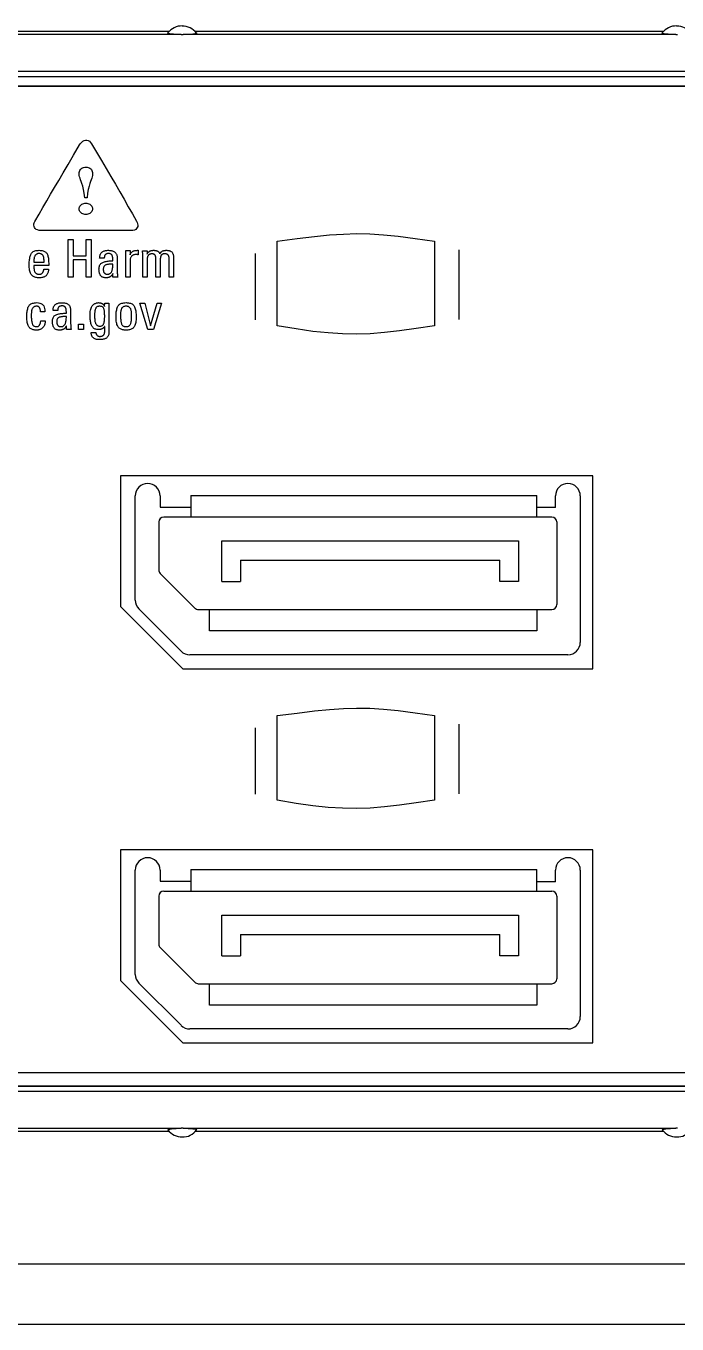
# Model space of a CAD drawing. Header units: inches. Extents: x 0.6 to 61.5, y 0.9 to 41.7.
# Drawn here: x 8.948 to 9.985, y 35.077 to 37.143 of the extents above; entities that cross this region are included whole.
import ezdxf

# ---------------------------------------------------------------- set-up
doc = ezdxf.new("R2010")
doc.units = ezdxf.units.IN
doc.header["$MEASUREMENT"] = 0
doc.layers.add('ARTWORK', color=2, linetype='Continuous')
doc.layers.add('OBJECT', color=7, linetype='Continuous')

msp = doc.modelspace()

# ---------------------------------------------------------------- linework, layer by layer
at = {"layer": 'ARTWORK'}
msp.add_line((13.4131, 37.0473), (7.3431, 37.0473), dxfattribs=at)
for points in [[(13.4131, 35.4773), (7.3431, 35.4773), (7.3431, 37.0473), (13.4131, 37.0473), (13.4131, 35.4773), (13.4131, 35.4773)], [(9.1153, 36.8174), (8.9724, 36.8174), (8.9724, 36.8174), (8.9693, 36.8177), (8.9667, 36.8184), (8.9645, 36.8194), (8.9629, 36.8208), (8.9617, 36.8224), (8.961, 36.8241), (8.9606, 36.826), (8.9607, 36.828), (8.9612, 36.8299), (8.9621, 36.8317), (8.9621, 36.8317), (8.9689, 36.8434), (8.9752, 36.8543), (8.9814, 36.8648), (8.9874, 36.8753), (8.9937, 36.886), (9.0002, 36.8972), (9.0073, 36.9093), (9.0151, 36.9226), (9.0238, 36.9374), (9.0335, 36.954), (9.0335, 36.954), (9.0351, 36.9563), (9.0369, 36.9582), (9.0389, 36.9597), (9.0409, 36.9606), (9.043, 36.9611), (9.0451, 36.9611), (9.0472, 36.9606), (9.0492, 36.9595), (9.051, 36.9578), (9.0527, 36.9555), (9.0527, 36.9555), (9.0606, 36.9423), (9.0683, 36.9292), (9.0759, 36.9164), (9.0833, 36.9037), (9.0905, 36.8913), (9.0975, 36.8791), (9.1044, 36.8672), (9.1111, 36.8554), (9.1177, 36.8439), (9.1242, 36.8327), (9.1242, 36.8327), (9.1252, 36.8305), (9.1259, 36.8282), (9.1262, 36.8261), (9.126, 36.8241), (9.1254, 36.8223), (9.1243, 36.8207), (9.1228, 36.8193), (9.1208, 36.8183), (9.1183, 36.8177), (9.1153, 36.8174), (9.1153, 36.8174)], [(9.0417, 36.8695), (9.0417, 36.8695), (9.0406, 36.877), (9.0395, 36.8831), (9.0384, 36.8881), (9.0372, 36.8922), (9.0361, 36.8955), (9.0351, 36.8983), (9.0342, 36.9007), (9.0335, 36.903), (9.033, 36.9053), (9.0329, 36.9078), (9.0329, 36.9078), (9.033, 36.9097), (9.0334, 36.9115), (9.0339, 36.9131), (9.0347, 36.9145), (9.0357, 36.9156), (9.0369, 36.9166), (9.0383, 36.9174), (9.0399, 36.9179), (9.0416, 36.9183), (9.0434, 36.9184), (9.0434, 36.9184), (9.0453, 36.9183), (9.047, 36.9179), (9.0486, 36.9174), (9.05, 36.9166), (9.0512, 36.9156), (9.0522, 36.9145), (9.053, 36.9131), (9.0536, 36.9115), (9.0539, 36.9097), (9.0541, 36.9078), (9.0541, 36.9078), (9.0539, 36.9053), (9.0534, 36.903), (9.0528, 36.9007), (9.0519, 36.8983), (9.0508, 36.8955), (9.0497, 36.8922), (9.0486, 36.8881), (9.0474, 36.8831), (9.0463, 36.877), (9.0453, 36.8695), (9.0417, 36.8695)], [(9.0539, 36.852), (9.0539, 36.852), (9.0538, 36.8506), (9.0534, 36.8492), (9.0528, 36.8479), (9.052, 36.8467), (9.0509, 36.8456), (9.0497, 36.8448), (9.0483, 36.844), (9.0468, 36.8435), (9.0452, 36.8432), (9.0434, 36.843), (9.0434, 36.843), (9.0417, 36.8432), (9.04, 36.8435), (9.0385, 36.844), (9.0371, 36.8447), (9.0359, 36.8456), (9.0348, 36.8466), (9.0339, 36.8478), (9.0333, 36.8491), (9.0329, 36.8505), (9.0327, 36.852), (9.0327, 36.852), (9.0329, 36.8535), (9.0333, 36.8549), (9.0339, 36.8562), (9.0348, 36.8574), (9.0359, 36.8584), (9.0371, 36.8593), (9.0385, 36.8601), (9.04, 36.8606), (9.0417, 36.861), (9.0434, 36.8611), (9.0434, 36.8611), (9.0452, 36.861), (9.0468, 36.8606), (9.0483, 36.8601), (9.0497, 36.8593), (9.0509, 36.8584), (9.052, 36.8573), (9.0528, 36.8561), (9.0534, 36.8548), (9.0538, 36.8535), (9.0539, 36.852), (9.0539, 36.852)], [(9.3482, 36.8006), (9.3482, 36.8006), (9.38, 36.8048), (9.4075, 36.8081), (9.4317, 36.8105), (9.4538, 36.812), (9.4747, 36.8126), (9.4955, 36.8122), (9.5173, 36.8109), (9.5411, 36.8085), (9.5679, 36.8051), (9.5989, 36.8006), (9.5989, 36.666), (9.5989, 36.666), (9.5695, 36.6615), (9.5431, 36.6578), (9.519, 36.6552), (9.4963, 36.6534), (9.4744, 36.6527), (9.4523, 36.6531), (9.4295, 36.6545), (9.405, 36.6571), (9.3782, 36.6609), (9.3482, 36.666), (9.3482, 36.8006), (9.3482, 36.8006)], [(9.0154, 36.7432), (9.0154, 36.8033), (9.023, 36.8033), (9.023, 36.7773), (9.0441, 36.7773), (9.0441, 36.8033), (9.0518, 36.8033), (9.0518, 36.7432), (9.0441, 36.7432), (9.0441, 36.7707), (9.023, 36.7707), (9.023, 36.7432), (9.0154, 36.7432), (9.0154, 36.7432)], [(8.9606, 36.7621), (8.9606, 36.7621), (8.9606, 36.7605), (8.9607, 36.759), (8.9608, 36.7576), (8.9609, 36.7563), (8.9611, 36.7551), (8.9613, 36.7541), (8.9616, 36.7531), (8.9619, 36.7522), (8.9623, 36.7515), (8.9627, 36.7508), (8.9627, 36.7508), (8.9631, 36.7503), (8.9636, 36.7498), (8.9641, 36.7494), (8.9647, 36.749), (8.9653, 36.7487), (8.966, 36.7484), (8.9667, 36.7482), (8.9675, 36.748), (8.9683, 36.7479), (8.9691, 36.7479), (8.9691, 36.7479), (8.9698, 36.7479), (8.9704, 36.748), (8.971, 36.7481), (8.9715, 36.7483), (8.9721, 36.7485), (8.9726, 36.7488), (8.9731, 36.7491), (8.9736, 36.7494), (8.974, 36.7498), (8.9744, 36.7502), (8.9744, 36.7502), (8.9748, 36.7507), (8.9751, 36.7512), (8.9754, 36.7517), (8.9757, 36.7523), (8.9759, 36.7528), (8.9761, 36.7534), (8.9762, 36.754), (8.9763, 36.7546), (8.9764, 36.7553), (8.9764, 36.7559), (8.9839, 36.7559), (8.9839, 36.7559), (8.9839, 36.7546), (8.9838, 36.7534), (8.9836, 36.7522), (8.9833, 36.7511), (8.9829, 36.75), (8.9825, 36.749), (8.982, 36.7481), (8.9814, 36.7472), (8.9808, 36.7465), (8.98, 36.7457), (8.98, 36.7457), (8.9792, 36.7451), (8.9783, 36.7445), (8.9774, 36.744), (8.9764, 36.7436), (8.9754, 36.7432), (8.9743, 36.7429), (8.9731, 36.7426), (8.9719, 36.7425), (8.9706, 36.7424), (8.9693, 36.7423), (8.9693, 36.7423), (8.9677, 36.7424), (8.9663, 36.7425), (8.9649, 36.7427), (8.9636, 36.743), (8.9624, 36.7434), (8.9612, 36.7439), (8.9601, 36.7444), (8.9591, 36.745), (8.9582, 36.7458), (8.9573, 36.7466), (8.9573, 36.7466), (8.9566, 36.7475), (8.9559, 36.7486), (8.9553, 36.7499), (8.9547, 36.7513), (8.9543, 36.7529), (8.9539, 36.7547), (8.9536, 36.7567), (8.9534, 36.7588), (8.9533, 36.7611), (8.9533, 36.7636), (8.9533, 36.7636), (8.9533, 36.7657), (8.9534, 36.7678), (8.9535, 36.7698), (8.9537, 36.7716), (8.954, 36.7733), (8.9543, 36.775), (8.9547, 36.7765), (8.9552, 36.7779), (8.9557, 36.7792), (8.9563, 36.7804), (8.9563, 36.7804), (8.9569, 36.7815), (8.9577, 36.7824), (8.9587, 36.7833), (8.9598, 36.784), (8.961, 36.7847), (8.9624, 36.7852), (8.9639, 36.7856), (8.9655, 36.7859), (8.9673, 36.786), (8.9693, 36.7861), (8.9693, 36.7861), (8.9709, 36.786), (8.9725, 36.7859), (8.974, 36.7857), (8.9753, 36.7853), (8.9766, 36.7849), (8.9777, 36.7844), (8.9787, 36.7838), (8.9796, 36.7831), (8.9804, 36.7823), (8.9811, 36.7814), (8.9811, 36.7814), (8.9817, 36.7803), (8.9822, 36.7792), (8.9827, 36.778), (8.9831, 36.7766), (8.9835, 36.7751), (8.9838, 36.7734), (8.984, 36.7717), (8.9841, 36.7698), (8.9842, 36.7678), (8.9843, 36.7657), (8.9843, 36.7621), (8.9606, 36.7621), (8.9606, 36.7621)], [(8.977, 36.7673), (8.977, 36.7673), (8.977, 36.7689), (8.9769, 36.7704), (8.9768, 36.7718), (8.9767, 36.773), (8.9765, 36.7742), (8.9763, 36.7752), (8.976, 36.7762), (8.9757, 36.777), (8.9753, 36.7777), (8.9749, 36.7783), (8.9749, 36.7783), (8.9745, 36.7788), (8.974, 36.7792), (8.9735, 36.7796), (8.9729, 36.78), (8.9723, 36.7803), (8.9717, 36.7805), (8.971, 36.7807), (8.9702, 36.7808), (8.9694, 36.7809), (8.9686, 36.7809), (8.9686, 36.7809), (8.9679, 36.7809), (8.9672, 36.7808), (8.9665, 36.7807), (8.9659, 36.7805), (8.9653, 36.7802), (8.9647, 36.7799), (8.9641, 36.7795), (8.9636, 36.7791), (8.9632, 36.7786), (8.9627, 36.7781), (8.9627, 36.7781), (8.9623, 36.7774), (8.962, 36.7767), (8.9616, 36.7759), (8.9614, 36.775), (8.9611, 36.7739), (8.9609, 36.7728), (8.9608, 36.7716), (8.9607, 36.7702), (8.9606, 36.7688), (8.9606, 36.7673), (8.977, 36.7673)], [(9.0865, 36.7493), (9.0865, 36.7493), (9.0862, 36.7486), (9.0858, 36.7479), (9.0854, 36.7473), (9.085, 36.7467), (9.0846, 36.7461), (9.0842, 36.7456), (9.0838, 36.7452), (9.0833, 36.7447), (9.0828, 36.7444), (9.0823, 36.744), (9.0823, 36.744), (9.0818, 36.7437), (9.0812, 36.7434), (9.0806, 36.7432), (9.08, 36.7429), (9.0794, 36.7428), (9.0787, 36.7426), (9.0781, 36.7425), (9.0773, 36.7424), (9.0766, 36.7424), (9.0758, 36.7423), (9.0758, 36.7423), (9.0746, 36.7424), (9.0735, 36.7425), (9.0724, 36.7427), (9.0714, 36.7429), (9.0705, 36.7432), (9.0696, 36.7436), (9.0689, 36.7441), (9.0682, 36.7446), (9.0675, 36.7452), (9.067, 36.7459), (9.067, 36.7459), (9.0665, 36.7467), (9.0661, 36.7475), (9.0657, 36.7484), (9.0653, 36.7493), (9.0651, 36.7503), (9.0648, 36.7513), (9.0647, 36.7525), (9.0645, 36.7536), (9.0645, 36.7549), (9.0644, 36.7562), (9.0644, 36.7562), (9.0645, 36.7578), (9.0647, 36.7593), (9.065, 36.7607), (9.0654, 36.7619), (9.0659, 36.7631), (9.0666, 36.7641), (9.0674, 36.765), (9.0682, 36.7657), (9.0693, 36.7664), (9.0704, 36.7669), (9.0704, 36.7669), (9.0716, 36.7674), (9.0729, 36.7678), (9.0743, 36.7681), (9.0758, 36.7684), (9.0774, 36.7687), (9.0791, 36.7689), (9.0808, 36.7691), (9.0826, 36.7692), (9.0845, 36.7692), (9.0865, 36.7693), (9.0865, 36.7693), (9.0865, 36.7704), (9.0865, 36.7715), (9.0864, 36.7725), (9.0863, 36.7735), (9.0862, 36.7744), (9.0861, 36.7753), (9.086, 36.7761), (9.0858, 36.7768), (9.0856, 36.7774), (9.0854, 36.778), (9.0854, 36.778), (9.0852, 36.7786), (9.0848, 36.7791), (9.0844, 36.7795), (9.0839, 36.7799), (9.0834, 36.7802), (9.0827, 36.7805), (9.082, 36.7807), (9.0812, 36.7808), (9.0804, 36.7809), (9.0794, 36.7809), (9.0794, 36.7809), (9.0788, 36.7809), (9.0782, 36.7808), (9.0777, 36.7808), (9.0771, 36.7806), (9.0766, 36.7805), (9.0762, 36.7803), (9.0757, 36.7801), (9.0753, 36.7798), (9.0749, 36.7795), (9.0746, 36.7792), (9.0746, 36.7792), (9.0742, 36.7789), (9.0739, 36.7785), (9.0737, 36.7781), (9.0735, 36.7776), (9.0733, 36.7772), (9.0731, 36.7767), (9.073, 36.7761), (9.0729, 36.7756), (9.0729, 36.775), (9.0728, 36.7744), (9.0728, 36.7734), (9.0654, 36.7734), (9.0654, 36.7734), (9.0655, 36.7747), (9.0656, 36.776), (9.0658, 36.7771), (9.066, 36.7782), (9.0663, 36.7792), (9.0667, 36.7802), (9.0672, 36.781), (9.0677, 36.7818), (9.0684, 36.7825), (9.0691, 36.7831), (9.0691, 36.7831), (9.0698, 36.7837), (9.0706, 36.7842), (9.0715, 36.7846), (9.0725, 36.785), (9.0735, 36.7853), (9.0746, 36.7856), (9.0758, 36.7858), (9.077, 36.786), (9.0783, 36.7861), (9.0797, 36.7861), (9.0797, 36.7861), (9.0811, 36.786), (9.0825, 36.7859), (9.0838, 36.7858), (9.085, 36.7855), (9.0861, 36.7852), (9.0871, 36.7849), (9.0881, 36.7844), (9.0889, 36.7839), (9.0897, 36.7834), (9.0903, 36.7827), (9.0903, 36.7827), (9.0909, 36.7821), (9.0914, 36.7813), (9.0919, 36.7805), (9.0923, 36.7797), (9.0926, 36.7788), (9.0929, 36.7778), (9.0931, 36.7768), (9.0932, 36.7757), (9.0933, 36.7746), (9.0933, 36.7734), (9.0933, 36.7532), (9.0933, 36.7532), (9.0934, 36.7522), (9.0934, 36.7513), (9.0934, 36.7503), (9.0935, 36.7494), (9.0936, 36.7484), (9.0936, 36.7474), (9.0938, 36.7463), (9.0939, 36.7453), (9.094, 36.7443), (9.0942, 36.7432), (9.0865, 36.7432), (9.0865, 36.7493), (9.0865, 36.7493)], [(9.1138, 36.779), (9.1138, 36.779), (9.1142, 36.7799), (9.1147, 36.7807), (9.1151, 36.7814), (9.1156, 36.7821), (9.1161, 36.7827), (9.1166, 36.7833), (9.1171, 36.7838), (9.1176, 36.7842), (9.1181, 36.7845), (9.1187, 36.7848), (9.1187, 36.7848), (9.1193, 36.7851), (9.1199, 36.7853), (9.1206, 36.7855), (9.1213, 36.7856), (9.1221, 36.7858), (9.123, 36.7859), (9.1239, 36.786), (9.1248, 36.786), (9.1259, 36.7861), (9.1269, 36.7861), (9.1269, 36.779), (9.1269, 36.779), (9.1267, 36.779), (9.1264, 36.7791), (9.1262, 36.7791), (9.126, 36.7791), (9.1258, 36.7792), (9.1256, 36.7792), (9.1253, 36.7792), (9.1251, 36.7792), (9.125, 36.7793), (9.1248, 36.7793), (9.1248, 36.7793), (9.1246, 36.7793), (9.1244, 36.7793), (9.1242, 36.7794), (9.1241, 36.7794), (9.1239, 36.7794), (9.1238, 36.7794), (9.1236, 36.7794), (9.1235, 36.7794), (9.1234, 36.7794), (9.1233, 36.7794), (9.1233, 36.7794), (9.1223, 36.7794), (9.1213, 36.7793), (9.1204, 36.7791), (9.1196, 36.7789), (9.1188, 36.7786), (9.1181, 36.7783), (9.1175, 36.7779), (9.1169, 36.7774), (9.1164, 36.7768), (9.1159, 36.7762), (9.1159, 36.7762), (9.1155, 36.7756), (9.1151, 36.7749), (9.1148, 36.7741), (9.1145, 36.7734), (9.1143, 36.7726), (9.1141, 36.7717), (9.114, 36.7708), (9.1139, 36.7699), (9.1138, 36.769), (9.1138, 36.768), (9.1138, 36.7432), (9.1069, 36.7432), (9.1069, 36.7857), (9.1138, 36.7857), (9.1138, 36.779), (9.1138, 36.779)], [(9.1551, 36.7432), (9.1551, 36.7723), (9.1551, 36.7723), (9.1551, 36.7731), (9.155, 36.7738), (9.155, 36.7745), (9.1549, 36.7751), (9.1547, 36.7757), (9.1546, 36.7763), (9.1544, 36.7768), (9.1542, 36.7774), (9.1539, 36.7778), (9.1537, 36.7783), (9.1537, 36.7783), (9.1534, 36.7787), (9.153, 36.7791), (9.1526, 36.7794), (9.1522, 36.7797), (9.1517, 36.78), (9.1511, 36.7802), (9.1505, 36.7803), (9.1499, 36.7804), (9.1492, 36.7805), (9.1484, 36.7805), (9.1484, 36.7805), (9.1481, 36.7805), (9.1478, 36.7805), (9.1475, 36.7804), (9.1471, 36.7804), (9.1468, 36.7803), (9.1465, 36.7802), (9.1461, 36.7801), (9.1458, 36.7799), (9.1454, 36.7798), (9.1451, 36.7796), (9.1451, 36.7796), (9.1447, 36.7795), (9.1444, 36.7793), (9.1441, 36.7791), (9.1438, 36.7789), (9.1435, 36.7787), (9.1433, 36.7784), (9.143, 36.7782), (9.1428, 36.778), (9.1426, 36.7778), (9.1425, 36.7775), (9.1425, 36.7775), (9.1423, 36.7773), (9.1422, 36.777), (9.142, 36.7767), (9.1419, 36.7764), (9.1418, 36.7762), (9.1417, 36.7759), (9.1416, 36.7756), (9.1415, 36.7752), (9.1414, 36.7749), (9.1413, 36.7746), (9.1413, 36.7746), (9.1412, 36.7743), (9.1412, 36.7739), (9.1411, 36.7736), (9.1411, 36.7733), (9.141, 36.773), (9.141, 36.7727), (9.141, 36.7724), (9.1409, 36.7721), (9.1409, 36.7718), (9.1409, 36.7715), (9.1409, 36.7432), (9.1341, 36.7432), (9.1341, 36.7765), (9.1341, 36.7765), (9.1341, 36.7773), (9.1341, 36.7781), (9.1341, 36.7789), (9.134, 36.7798), (9.134, 36.7807), (9.134, 36.7815), (9.1339, 36.7824), (9.1338, 36.7834), (9.1338, 36.7843), (9.1337, 36.7853), (9.1409, 36.7853), (9.1409, 36.78), (9.1409, 36.78), (9.1413, 36.7807), (9.1416, 36.7813), (9.142, 36.7818), (9.1424, 36.7824), (9.1428, 36.7829), (9.1432, 36.7833), (9.1436, 36.7837), (9.1441, 36.7841), (9.1446, 36.7844), (9.1451, 36.7847), (9.1451, 36.7847), (9.1456, 36.785), (9.1462, 36.7852), (9.1468, 36.7854), (9.1474, 36.7856), (9.148, 36.7857), (9.1487, 36.7859), (9.1494, 36.786), (9.1501, 36.786), (9.1508, 36.7861), (9.1516, 36.7861), (9.1516, 36.7861), (9.1522, 36.7861), (9.1528, 36.786), (9.1535, 36.786), (9.1541, 36.7859), (9.1547, 36.7858), (9.1553, 36.7856), (9.1558, 36.7854), (9.1564, 36.7852), (9.157, 36.785), (9.1576, 36.7848), (9.1576, 36.7848), (9.1581, 36.7845), (9.1586, 36.7842), (9.1591, 36.7838), (9.1595, 36.7835), (9.1599, 36.7831), (9.1603, 36.7826), (9.1606, 36.7822), (9.1609, 36.7817), (9.1612, 36.7812), (9.1614, 36.7807), (9.1614, 36.7807), (9.1618, 36.7813), (9.1621, 36.7819), (9.1625, 36.7824), (9.1628, 36.7829), (9.1632, 36.7833), (9.1637, 36.7837), (9.1641, 36.7841), (9.1645, 36.7844), (9.165, 36.7847), (9.1655, 36.785), (9.1655, 36.785), (9.166, 36.7852), (9.1665, 36.7854), (9.1671, 36.7855), (9.1677, 36.7857), (9.1682, 36.7858), (9.1688, 36.7859), (9.1695, 36.786), (9.1701, 36.786), (9.1708, 36.7861), (9.1714, 36.7861), (9.1714, 36.7861), (9.1724, 36.7861), (9.1733, 36.786), (9.1742, 36.7859), (9.1751, 36.7858), (9.1759, 36.7856), (9.1767, 36.7853), (9.1775, 36.785), (9.1782, 36.7847), (9.1789, 36.7844), (9.1796, 36.784), (9.1796, 36.784), (9.1802, 36.7835), (9.1808, 36.7829), (9.1813, 36.7823), (9.1817, 36.7815), (9.1821, 36.7807), (9.1824, 36.7798), (9.1826, 36.7788), (9.1828, 36.7777), (9.1829, 36.7765), (9.1829, 36.7752), (9.1829, 36.7432), (9.1761, 36.7432), (9.1761, 36.7723), (9.1761, 36.7723), (9.1761, 36.7731), (9.176, 36.7738), (9.176, 36.7745), (9.1759, 36.7751), (9.1757, 36.7757), (9.1756, 36.7763), (9.1754, 36.7768), (9.1752, 36.7774), (9.175, 36.7778), (9.1747, 36.7783), (9.1747, 36.7783), (9.1744, 36.7787), (9.174, 36.7791), (9.1736, 36.7794), (9.1732, 36.7797), (9.1727, 36.78), (9.1721, 36.7802), (9.1715, 36.7803), (9.1709, 36.7804), (9.1702, 36.7805), (9.1694, 36.7805), (9.1694, 36.7805), (9.169, 36.7805), (9.1686, 36.7805), (9.1682, 36.7805), (9.1679, 36.7805), (9.1676, 36.7805), (9.1673, 36.7804), (9.167, 36.7804), (9.1668, 36.7804), (9.1666, 36.7803), (9.1664, 36.7803), (9.1664, 36.7803), (9.1663, 36.7802), (9.1661, 36.7802), (9.1659, 36.7801), (9.1657, 36.78), (9.1655, 36.7799), (9.1653, 36.7797), (9.1651, 36.7796), (9.1648, 36.7794), (9.1646, 36.7792), (9.1643, 36.779), (9.1643, 36.779), (9.164, 36.7787), (9.1638, 36.7785), (9.1636, 36.7782), (9.1633, 36.7779), (9.1631, 36.7776), (9.163, 36.7772), (9.1628, 36.7768), (9.1627, 36.7764), (9.1625, 36.776), (9.1624, 36.7756), (9.1624, 36.7756), (9.1623, 36.7751), (9.1622, 36.7747), (9.1622, 36.7743), (9.1621, 36.7739), (9.1621, 36.7734), (9.162, 36.773), (9.162, 36.7726), (9.1619, 36.7723), (9.1619, 36.7719), (9.1619, 36.7715), (9.1619, 36.7432), (9.1551, 36.7432), (9.1551, 36.7432)], [(9.3132, 36.7811), (9.3132, 36.6754)], [(9.6373, 36.7869), (9.6373, 36.6762)], [(9.0713, 36.7557), (9.0713, 36.7557), (9.0713, 36.755), (9.0713, 36.7544), (9.0714, 36.7537), (9.0715, 36.7531), (9.0717, 36.7526), (9.0718, 36.752), (9.0721, 36.7515), (9.0723, 36.751), (9.0726, 36.7505), (9.0729, 36.7501), (9.0729, 36.7501), (9.0732, 36.7497), (9.0736, 36.7493), (9.074, 36.749), (9.0745, 36.7487), (9.0749, 36.7485), (9.0755, 36.7483), (9.076, 36.7481), (9.0766, 36.748), (9.0772, 36.7479), (9.0779, 36.7479), (9.0779, 36.7479), (9.0786, 36.7479), (9.0793, 36.7481), (9.08, 36.7482), (9.0807, 36.7485), (9.0813, 36.7488), (9.0819, 36.7491), (9.0825, 36.7496), (9.0831, 36.7501), (9.0836, 36.7507), (9.0841, 36.7513), (9.0841, 36.7513), (9.0846, 36.7521), (9.085, 36.7529), (9.0853, 36.7539), (9.0856, 36.755), (9.0859, 36.7562), (9.0861, 36.7576), (9.0863, 36.759), (9.0864, 36.7606), (9.0865, 36.7623), (9.0865, 36.7641), (9.0865, 36.7641), (9.0851, 36.7641), (9.0837, 36.764), (9.0823, 36.764), (9.0811, 36.7639), (9.0799, 36.7638), (9.0788, 36.7636), (9.0778, 36.7635), (9.0768, 36.7633), (9.0759, 36.763), (9.0751, 36.7628), (9.0751, 36.7628), (9.0744, 36.7625), (9.0737, 36.7621), (9.0732, 36.7616), (9.0727, 36.761), (9.0722, 36.7604), (9.0719, 36.7596), (9.0716, 36.7588), (9.0714, 36.7578), (9.0713, 36.7568), (9.0713, 36.7557)], [(8.9712, 36.6884), (8.9712, 36.6884), (8.9712, 36.6893), (8.9712, 36.6902), (8.9711, 36.691), (8.9709, 36.6917), (8.9708, 36.6924), (8.9706, 36.6931), (8.9704, 36.6937), (8.9701, 36.6942), (8.9698, 36.6947), (8.9695, 36.6951), (8.9695, 36.6951), (8.9691, 36.6955), (8.9688, 36.6959), (8.9684, 36.6962), (8.968, 36.6964), (8.9676, 36.6967), (8.9672, 36.6969), (8.9667, 36.697), (8.9663, 36.6971), (8.9659, 36.6972), (8.9654, 36.6972), (8.9654, 36.6972), (8.9645, 36.6972), (8.9637, 36.6971), (8.9629, 36.6969), (8.9622, 36.6967), (8.9615, 36.6965), (8.9609, 36.6961), (8.9603, 36.6957), (8.9598, 36.6953), (8.9592, 36.6948), (8.9588, 36.6943), (8.9588, 36.6943), (8.9584, 36.6936), (8.958, 36.6929), (8.9576, 36.692), (8.9574, 36.6911), (8.9571, 36.69), (8.9569, 36.6889), (8.9568, 36.6876), (8.9567, 36.6862), (8.9566, 36.6848), (8.9566, 36.6832), (8.9566, 36.6832), (8.9566, 36.6811), (8.9566, 36.6792), (8.9567, 36.6775), (8.9568, 36.6758), (8.957, 36.6743), (8.9572, 36.6729), (8.9574, 36.6716), (8.9577, 36.6705), (8.958, 36.6695), (8.9584, 36.6686), (8.9584, 36.6686), (8.9587, 36.6679), (8.9592, 36.6672), (8.9597, 36.6666), (8.9603, 36.666), (8.961, 36.6656), (8.9617, 36.6652), (8.9626, 36.6649), (8.9634, 36.6647), (8.9644, 36.6646), (8.9654, 36.6646), (8.9654, 36.6646), (8.9659, 36.6646), (8.9665, 36.6647), (8.9669, 36.6648), (8.9674, 36.665), (8.9679, 36.6653), (8.9683, 36.6656), (8.9687, 36.6659), (8.9691, 36.6663), (8.9695, 36.6668), (8.9698, 36.6673), (8.9698, 36.6673), (8.9701, 36.6678), (8.9704, 36.6684), (8.9707, 36.669), (8.9709, 36.6696), (8.9711, 36.6702), (8.9712, 36.6709), (8.9713, 36.6716), (8.9714, 36.6723), (8.9715, 36.6731), (8.9715, 36.6738), (8.9786, 36.6738), (8.9786, 36.6738), (8.9786, 36.6723), (8.9785, 36.6709), (8.9783, 36.6695), (8.978, 36.6683), (8.9776, 36.6671), (8.9771, 36.666), (8.9766, 36.665), (8.9759, 36.6641), (8.9752, 36.6633), (8.9744, 36.6625), (8.9744, 36.6625), (8.9736, 36.6619), (8.9727, 36.6613), (8.9718, 36.6607), (8.9709, 36.6603), (8.97, 36.6599), (8.9691, 36.6596), (8.9682, 36.6593), (8.9673, 36.6592), (8.9663, 36.6591), (8.9654, 36.659), (8.9654, 36.659), (8.9639, 36.6591), (8.9624, 36.6592), (8.961, 36.6594), (8.9597, 36.6597), (8.9585, 36.6601), (8.9573, 36.6605), (8.9563, 36.6611), (8.9553, 36.6617), (8.9543, 36.6624), (8.9535, 36.6632), (8.9535, 36.6632), (8.9527, 36.6642), (8.952, 36.6653), (8.9514, 36.6665), (8.9509, 36.668), (8.9504, 36.6696), (8.9501, 36.6714), (8.9498, 36.6733), (8.9496, 36.6755), (8.9495, 36.6778), (8.9494, 36.6803), (8.9494, 36.6803), (8.9494, 36.6824), (8.9495, 36.6845), (8.9497, 36.6864), (8.9499, 36.6883), (8.9502, 36.69), (8.9505, 36.6916), (8.9509, 36.6931), (8.9513, 36.6946), (8.9518, 36.6959), (8.9524, 36.697), (8.9524, 36.697), (8.9531, 36.6981), (8.9539, 36.6991), (8.9548, 36.7), (8.9559, 36.7007), (8.9572, 36.7013), (8.9585, 36.7018), (8.96, 36.7022), (8.9617, 36.7025), (8.9635, 36.7027), (8.9654, 36.7028), (8.9654, 36.7028), (8.9679, 36.7026), (8.97, 36.7022), (8.972, 36.7015), (8.9737, 36.7005), (8.9751, 36.6992), (8.9763, 36.6976), (8.9772, 36.6957), (8.9778, 36.6936), (8.9782, 36.6911), (8.9783, 36.6884), (8.9712, 36.6884), (8.9712, 36.6884)], [(9.0124, 36.6659), (9.0124, 36.6659), (9.0121, 36.6652), (9.0117, 36.6646), (9.0113, 36.6639), (9.0109, 36.6634), (9.0105, 36.6628), (9.0101, 36.6623), (9.0096, 36.6618), (9.0092, 36.6614), (9.0087, 36.661), (9.0082, 36.6607), (9.0082, 36.6607), (9.0077, 36.6604), (9.0071, 36.6601), (9.0065, 36.6598), (9.0059, 36.6596), (9.0053, 36.6594), (9.0046, 36.6593), (9.0039, 36.6592), (9.0032, 36.6591), (9.0025, 36.659), (9.0017, 36.659), (9.0017, 36.659), (9.0005, 36.659), (8.9994, 36.6592), (8.9983, 36.6593), (8.9973, 36.6596), (8.9964, 36.6599), (8.9955, 36.6603), (8.9947, 36.6608), (8.994, 36.6613), (8.9934, 36.6619), (8.9929, 36.6626), (8.9929, 36.6626), (8.9924, 36.6633), (8.9919, 36.6642), (8.9916, 36.665), (8.9912, 36.666), (8.991, 36.6669), (8.9907, 36.668), (8.9905, 36.6691), (8.9904, 36.6703), (8.9903, 36.6715), (8.9903, 36.6728), (8.9903, 36.6728), (8.9904, 36.6745), (8.9906, 36.676), (8.9909, 36.6773), (8.9913, 36.6786), (8.9918, 36.6797), (8.9925, 36.6807), (8.9932, 36.6816), (8.9941, 36.6824), (8.9952, 36.6831), (8.9963, 36.6836), (8.9963, 36.6836), (8.9975, 36.684), (8.9988, 36.6844), (9.0002, 36.6848), (9.0017, 36.6851), (9.0033, 36.6853), (9.0049, 36.6856), (9.0067, 36.6857), (9.0085, 36.6858), (9.0104, 36.6859), (9.0124, 36.6859), (9.0124, 36.6859), (9.0124, 36.6871), (9.0124, 36.6882), (9.0123, 36.6892), (9.0122, 36.6902), (9.0121, 36.6911), (9.012, 36.6919), (9.0119, 36.6927), (9.0117, 36.6934), (9.0115, 36.6941), (9.0113, 36.6947), (9.0113, 36.6947), (9.0111, 36.6953), (9.0107, 36.6957), (9.0103, 36.6962), (9.0098, 36.6966), (9.0093, 36.6969), (9.0086, 36.6971), (9.0079, 36.6973), (9.0071, 36.6975), (9.0063, 36.6976), (9.0053, 36.6976), (9.0053, 36.6976), (9.0047, 36.6976), (9.0041, 36.6975), (9.0036, 36.6974), (9.003, 36.6973), (9.0025, 36.6972), (9.002, 36.697), (9.0016, 36.6967), (9.0012, 36.6965), (9.0008, 36.6962), (9.0004, 36.6959), (9.0004, 36.6959), (9.0001, 36.6955), (8.9998, 36.6951), (8.9996, 36.6947), (8.9993, 36.6943), (8.9992, 36.6938), (8.999, 36.6933), (8.9989, 36.6928), (8.9988, 36.6923), (8.9987, 36.6917), (8.9987, 36.6911), (8.9987, 36.6901), (8.9913, 36.6901), (8.9913, 36.6901), (8.9914, 36.6914), (8.9915, 36.6926), (8.9916, 36.6938), (8.9919, 36.6949), (8.9922, 36.6959), (8.9926, 36.6968), (8.9931, 36.6977), (8.9936, 36.6985), (8.9943, 36.6992), (8.9949, 36.6998), (8.9949, 36.6998), (8.9957, 36.7004), (8.9965, 36.7009), (8.9974, 36.7013), (8.9984, 36.7017), (8.9994, 36.702), (9.0005, 36.7023), (9.0017, 36.7025), (9.0029, 36.7026), (9.0042, 36.7027), (9.0056, 36.7027), (9.0056, 36.7027), (9.007, 36.7027), (9.0084, 36.7026), (9.0097, 36.7024), (9.0109, 36.7022), (9.012, 36.7019), (9.013, 36.7015), (9.014, 36.7011), (9.0148, 36.7006), (9.0155, 36.7), (9.0162, 36.6994), (9.0162, 36.6994), (9.0168, 36.6987), (9.0173, 36.698), (9.0177, 36.6972), (9.0181, 36.6963), (9.0185, 36.6954), (9.0187, 36.6945), (9.019, 36.6934), (9.0191, 36.6924), (9.0192, 36.6913), (9.0192, 36.6901), (9.0192, 36.6698), (9.0192, 36.6698), (9.0192, 36.6689), (9.0193, 36.668), (9.0193, 36.667), (9.0194, 36.666), (9.0194, 36.665), (9.0195, 36.664), (9.0196, 36.663), (9.0198, 36.662), (9.0199, 36.6609), (9.0201, 36.6598), (9.0124, 36.6598), (9.0124, 36.6659), (9.0124, 36.6659)], [(9.0735, 36.7019), (9.0802, 36.7019), (9.0802, 36.6556), (9.0802, 36.6556), (9.0801, 36.6543), (9.08, 36.6531), (9.0798, 36.652), (9.0795, 36.651), (9.0792, 36.65), (9.0787, 36.6491), (9.0782, 36.6484), (9.0776, 36.6476), (9.0769, 36.647), (9.0762, 36.6465), (9.0762, 36.6465), (9.0754, 36.646), (9.0745, 36.6455), (9.0735, 36.6452), (9.0724, 36.6448), (9.0713, 36.6446), (9.0701, 36.6443), (9.0689, 36.6441), (9.0675, 36.644), (9.0661, 36.6439), (9.0647, 36.6439), (9.0647, 36.6439), (9.0635, 36.6439), (9.0625, 36.644), (9.0614, 36.6442), (9.0605, 36.6444), (9.0595, 36.6446), (9.0586, 36.6449), (9.0578, 36.6453), (9.0569, 36.6457), (9.0562, 36.6462), (9.0554, 36.6468), (9.0554, 36.6468), (9.0548, 36.6473), (9.0542, 36.648), (9.0536, 36.6487), (9.0532, 36.6495), (9.0528, 36.6503), (9.0525, 36.6512), (9.0522, 36.6521), (9.052, 36.6531), (9.0519, 36.6541), (9.0519, 36.6552), (9.0596, 36.6552), (9.0596, 36.6552), (9.0596, 36.6546), (9.0596, 36.6541), (9.0597, 36.6535), (9.0599, 36.6531), (9.06, 36.6526), (9.0602, 36.6522), (9.0604, 36.6517), (9.0607, 36.6514), (9.061, 36.651), (9.0613, 36.6507), (9.0613, 36.6507), (9.0617, 36.6504), (9.0621, 36.6501), (9.0625, 36.6499), (9.063, 36.6497), (9.0634, 36.6495), (9.0639, 36.6493), (9.0644, 36.6492), (9.0649, 36.6491), (9.0655, 36.6491), (9.0661, 36.6491), (9.0661, 36.6491), (9.0667, 36.6491), (9.0674, 36.6492), (9.068, 36.6493), (9.0686, 36.6494), (9.0692, 36.6496), (9.0697, 36.6498), (9.0702, 36.6501), (9.0707, 36.6504), (9.0711, 36.6507), (9.0715, 36.6511), (9.0715, 36.6511), (9.0719, 36.6515), (9.0722, 36.6519), (9.0725, 36.6523), (9.0728, 36.6528), (9.073, 36.6533), (9.0732, 36.6539), (9.0733, 36.6545), (9.0734, 36.6551), (9.0735, 36.6557), (9.0735, 36.6563), (9.0735, 36.6651), (9.0735, 36.6651), (9.0732, 36.6646), (9.0729, 36.6642), (9.0725, 36.6637), (9.0722, 36.6633), (9.0718, 36.6629), (9.0713, 36.6625), (9.0709, 36.6622), (9.0704, 36.6619), (9.0699, 36.6615), (9.0694, 36.6613), (9.0694, 36.6613), (9.0689, 36.661), (9.0683, 36.6607), (9.0678, 36.6605), (9.0673, 36.6604), (9.0667, 36.6602), (9.0662, 36.6601), (9.0656, 36.66), (9.065, 36.6599), (9.0645, 36.6598), (9.0639, 36.6598), (9.0639, 36.6598), (9.0624, 36.6599), (9.0609, 36.6601), (9.0596, 36.6604), (9.0584, 36.6608), (9.0572, 36.6613), (9.0562, 36.6619), (9.0552, 36.6627), (9.0544, 36.6636), (9.0537, 36.6646), (9.053, 36.6657), (9.053, 36.6657), (9.0525, 36.6669), (9.052, 36.6682), (9.0516, 36.6696), (9.0512, 36.6711), (9.0509, 36.6727), (9.0506, 36.6744), (9.0504, 36.6762), (9.0503, 36.6781), (9.0502, 36.6801), (9.0502, 36.6822), (9.0502, 36.6822), (9.0502, 36.6846), (9.0503, 36.6868), (9.0505, 36.6889), (9.0508, 36.6908), (9.0512, 36.6926), (9.0517, 36.6941), (9.0523, 36.6955), (9.0529, 36.6968), (9.0536, 36.6978), (9.0544, 36.6987), (9.0544, 36.6987), (9.0553, 36.6995), (9.0562, 36.7002), (9.057, 36.7008), (9.0579, 36.7013), (9.0588, 36.7017), (9.0597, 36.7021), (9.0606, 36.7024), (9.0616, 36.7026), (9.0625, 36.7027), (9.0634, 36.7028), (9.0634, 36.7028), (9.0641, 36.7027), (9.0648, 36.7027), (9.0654, 36.7026), (9.066, 36.7025), (9.0666, 36.7024), (9.0672, 36.7022), (9.0678, 36.702), (9.0683, 36.7018), (9.0689, 36.7016), (9.0694, 36.7013), (9.0694, 36.7013), (9.0699, 36.701), (9.0703, 36.7007), (9.0708, 36.7003), (9.0712, 36.6999), (9.0716, 36.6994), (9.072, 36.699), (9.0724, 36.6985), (9.0727, 36.6979), (9.073, 36.6974), (9.0733, 36.6968), (9.0735, 36.7019), (9.0735, 36.7019)], [(9.0653, 36.6971), (9.0653, 36.6971), (9.0643, 36.697), (9.0634, 36.6969), (9.0626, 36.6967), (9.0618, 36.6964), (9.0611, 36.696), (9.0605, 36.6956), (9.06, 36.695), (9.0595, 36.6944), (9.0591, 36.6936), (9.0588, 36.6928), (9.0588, 36.6928), (9.0585, 36.6919), (9.0583, 36.691), (9.058, 36.6901), (9.0578, 36.6891), (9.0577, 36.688), (9.0576, 36.6869), (9.0574, 36.6858), (9.0574, 36.6846), (9.0573, 36.6834), (9.0573, 36.6821), (9.0573, 36.6821), (9.0573, 36.6803), (9.0574, 36.6785), (9.0575, 36.6769), (9.0576, 36.6754), (9.0578, 36.674), (9.058, 36.6728), (9.0583, 36.6716), (9.0586, 36.6706), (9.0589, 36.6697), (9.0593, 36.669), (9.0593, 36.669), (9.0597, 36.6683), (9.0602, 36.6677), (9.0607, 36.6672), (9.0613, 36.6667), (9.0619, 36.6663), (9.0625, 36.666), (9.0632, 36.6658), (9.0639, 36.6656), (9.0647, 36.6655), (9.0655, 36.6654), (9.0655, 36.6654), (9.0665, 36.6655), (9.0675, 36.6656), (9.0683, 36.6658), (9.0691, 36.6661), (9.0698, 36.6665), (9.0704, 36.667), (9.071, 36.6675), (9.0715, 36.6682), (9.0718, 36.6689), (9.0722, 36.6697), (9.0722, 36.6697), (9.0724, 36.6706), (9.0726, 36.6716), (9.0728, 36.6725), (9.073, 36.6736), (9.0732, 36.6747), (9.0733, 36.6759), (9.0734, 36.6771), (9.0734, 36.6784), (9.0735, 36.6797), (9.0735, 36.6811), (9.0735, 36.6811), (9.0735, 36.6825), (9.0734, 36.6839), (9.0734, 36.6853), (9.0733, 36.6865), (9.0732, 36.6878), (9.073, 36.6889), (9.0729, 36.69), (9.0727, 36.691), (9.0725, 36.6919), (9.0722, 36.6928), (9.0722, 36.6928), (9.0719, 36.6936), (9.0716, 36.6944), (9.0711, 36.695), (9.0705, 36.6956), (9.0699, 36.696), (9.0691, 36.6964), (9.0683, 36.6967), (9.0674, 36.6969), (9.0664, 36.697), (9.0653, 36.6971)], [(9.0916, 36.6803), (9.0916, 36.6803), (9.0916, 36.6824), (9.0917, 36.6845), (9.0918, 36.6864), (9.092, 36.6883), (9.0923, 36.69), (9.0926, 36.6916), (9.093, 36.6931), (9.0935, 36.6946), (9.094, 36.6959), (9.0946, 36.697), (9.0946, 36.697), (9.0952, 36.6981), (9.0961, 36.6991), (9.097, 36.7), (9.0981, 36.7007), (9.0993, 36.7013), (9.1007, 36.7018), (9.1022, 36.7022), (9.1038, 36.7025), (9.1056, 36.7027), (9.1076, 36.7028), (9.1076, 36.7028), (9.1095, 36.7027), (9.1113, 36.7025), (9.1129, 36.7022), (9.1144, 36.7018), (9.1158, 36.7013), (9.117, 36.7007), (9.1181, 36.7), (9.119, 36.6991), (9.1198, 36.6981), (9.1205, 36.697), (9.1205, 36.697), (9.1211, 36.6959), (9.1216, 36.6946), (9.1221, 36.6931), (9.1225, 36.6916), (9.1228, 36.69), (9.1231, 36.6883), (9.1233, 36.6864), (9.1235, 36.6845), (9.1235, 36.6824), (9.1236, 36.6803), (9.1236, 36.6803), (9.1235, 36.6778), (9.1234, 36.6755), (9.1232, 36.6734), (9.1229, 36.6714), (9.1225, 36.6696), (9.1221, 36.668), (9.1216, 36.6666), (9.1209, 36.6653), (9.1202, 36.6642), (9.1195, 36.6633), (9.1195, 36.6633), (9.1186, 36.6624), (9.1177, 36.6617), (9.1166, 36.6611), (9.1156, 36.6605), (9.1144, 36.6601), (9.1132, 36.6597), (9.1119, 36.6594), (9.1105, 36.6592), (9.1091, 36.6591), (9.1076, 36.659), (9.1076, 36.659), (9.106, 36.6591), (9.1046, 36.6592), (9.1032, 36.6594), (9.1019, 36.6597), (9.1007, 36.6601), (9.0995, 36.6605), (9.0984, 36.6611), (9.0974, 36.6617), (9.0965, 36.6624), (9.0956, 36.6632), (9.0956, 36.6632), (9.0949, 36.6641), (9.0942, 36.6652), (9.0936, 36.6665), (9.093, 36.668), (9.0926, 36.6696), (9.0922, 36.6714), (9.0919, 36.6733), (9.0917, 36.6755), (9.0916, 36.6778), (9.0916, 36.6803), (9.0916, 36.6803)], [(9.1164, 36.6832), (9.1164, 36.6832), (9.1164, 36.6847), (9.1163, 36.6862), (9.1162, 36.6876), (9.116, 36.6888), (9.1158, 36.69), (9.1156, 36.691), (9.1153, 36.692), (9.115, 36.6928), (9.1146, 36.6936), (9.1142, 36.6942), (9.1142, 36.6942), (9.1137, 36.6948), (9.1132, 36.6953), (9.1127, 36.6957), (9.1121, 36.6961), (9.1114, 36.6964), (9.1107, 36.6967), (9.11, 36.6969), (9.1092, 36.6971), (9.1084, 36.6972), (9.1076, 36.6972), (9.1076, 36.6972), (9.1067, 36.6972), (9.1059, 36.6971), (9.1051, 36.6969), (9.1044, 36.6967), (9.1037, 36.6964), (9.1031, 36.6961), (9.1025, 36.6957), (9.1019, 36.6953), (9.1014, 36.6948), (9.101, 36.6943), (9.101, 36.6943), (9.1005, 36.6936), (9.1002, 36.6929), (9.0998, 36.692), (9.0995, 36.6911), (9.0993, 36.69), (9.0991, 36.6889), (9.0989, 36.6876), (9.0988, 36.6862), (9.0988, 36.6848), (9.0987, 36.6832), (9.0987, 36.6832), (9.0988, 36.6811), (9.0988, 36.6792), (9.0989, 36.6775), (9.099, 36.6758), (9.0992, 36.6743), (9.0994, 36.6729), (9.0996, 36.6716), (9.0999, 36.6705), (9.1002, 36.6695), (9.1005, 36.6686), (9.1005, 36.6686), (9.1009, 36.6679), (9.1014, 36.6672), (9.1019, 36.6666), (9.1025, 36.666), (9.1032, 36.6656), (9.1039, 36.6652), (9.1047, 36.665), (9.1056, 36.6647), (9.1066, 36.6646), (9.1076, 36.6646), (9.1076, 36.6646), (9.1086, 36.6646), (9.1095, 36.6647), (9.1104, 36.665), (9.1112, 36.6652), (9.1119, 36.6656), (9.1126, 36.666), (9.1132, 36.6666), (9.1137, 36.6672), (9.1142, 36.6679), (9.1146, 36.6686), (9.1146, 36.6686), (9.1149, 36.6695), (9.1152, 36.6705), (9.1155, 36.6716), (9.1157, 36.6729), (9.1159, 36.6743), (9.1161, 36.6758), (9.1162, 36.6775), (9.1163, 36.6792), (9.1164, 36.6811), (9.1164, 36.6832)], [(9.1296, 36.7019), (9.1372, 36.7019), (9.1466, 36.6661), (9.157, 36.7019), (9.1642, 36.7019), (9.151, 36.6598), (9.1421, 36.6598), (9.1296, 36.7019), (9.1296, 36.7019)], [(8.9971, 36.6723), (8.9971, 36.6723), (8.9972, 36.6717), (8.9972, 36.671), (8.9973, 36.6704), (8.9974, 36.6698), (8.9976, 36.6692), (8.9977, 36.6687), (8.9979, 36.6682), (8.9982, 36.6677), (8.9985, 36.6672), (8.9988, 36.6668), (8.9988, 36.6668), (8.9991, 36.6663), (8.9995, 36.666), (8.9999, 36.6656), (9.0003, 36.6654), (9.0008, 36.6651), (9.0013, 36.6649), (9.0019, 36.6648), (9.0025, 36.6647), (9.0031, 36.6646), (9.0037, 36.6646), (9.0037, 36.6646), (9.0045, 36.6646), (9.0052, 36.6647), (9.0059, 36.6649), (9.0066, 36.6651), (9.0072, 36.6654), (9.0078, 36.6658), (9.0084, 36.6663), (9.009, 36.6668), (9.0095, 36.6674), (9.01, 36.668), (9.01, 36.668), (9.0104, 36.6688), (9.0109, 36.6696), (9.0112, 36.6706), (9.0115, 36.6717), (9.0118, 36.6729), (9.012, 36.6742), (9.0122, 36.6757), (9.0123, 36.6773), (9.0124, 36.6789), (9.0124, 36.6807), (9.0124, 36.6807), (9.0109, 36.6807), (9.0096, 36.6807), (9.0082, 36.6806), (9.007, 36.6805), (9.0058, 36.6804), (9.0047, 36.6803), (9.0037, 36.6801), (9.0027, 36.6799), (9.0018, 36.6797), (9.001, 36.6795), (9.001, 36.6795), (9.0003, 36.6792), (8.9996, 36.6788), (8.999, 36.6783), (8.9985, 36.6777), (8.9981, 36.677), (8.9978, 36.6763), (8.9975, 36.6754), (8.9973, 36.6745), (8.9972, 36.6735), (8.9971, 36.6723)], [(9.0397, 36.6598), (9.0319, 36.6598), (9.0319, 36.6685), (9.0397, 36.6685), (9.0397, 36.6598), (9.0397, 36.6598)], [(9.0988, 36.4274), (9.0988, 36.2195), (9.198, 36.1203), (9.8508, 36.1203), (9.8508, 36.4274), (9.0988, 36.4274)], [(9.3482, 36.0457), (9.3482, 36.0457), (9.38, 36.0498), (9.4075, 36.0531), (9.4317, 36.0556), (9.4538, 36.0571), (9.4747, 36.0577), (9.4955, 36.0573), (9.5173, 36.056), (9.5411, 36.0536), (9.5679, 36.0502), (9.5989, 36.0457), (9.5989, 35.9111), (9.5989, 35.9111), (9.5695, 35.9066), (9.5431, 35.9029), (9.519, 35.9003), (9.4963, 35.8985), (9.4744, 35.8978), (9.4523, 35.8982), (9.4295, 35.8996), (9.405, 35.9022), (9.3782, 35.906), (9.3482, 35.9111), (9.3482, 36.0457), (9.3482, 36.0457)], [(9.3132, 36.0262), (9.3132, 35.9205)], [(9.6373, 36.032), (9.6373, 35.9213)], [(9.8508, 35.5248), (9.8508, 35.8319), (9.0988, 35.8319), (9.0988, 35.624), (9.198, 35.5248), (9.8508, 35.5248)]]:
    msp.add_lwpolyline(points, dxfattribs=at)
at = {"layer": 'OBJECT'}
for p, q in [((9.1955, 37.1293), (8.4109, 37.1293)), ((9.1763, 37.1345), (8.4299, 37.1345)), ((9.1955, 37.1293), (9.1969, 37.1293)), ((9.1969, 37.1293), (9.1983, 37.1293)), ((9.9829, 37.1293), (9.1983, 37.1293)), ((9.9637, 37.1345), (9.2173, 37.1345)), ((9.9829, 37.1293), (9.9843, 37.1293)), ((9.9843, 37.1293), (9.9857, 37.1293)), ((13.4375, 37.0705), (7.3187, 37.0705)), ((7.3247, 37.0628), (13.4316, 37.0628)), ((13.431, 37.062), (7.3253, 37.062)), ((9.1222, 36.2294), (9.1222, 36.3953)), ((9.1616, 36.3953), (9.1616, 36.3775)), ((9.1616, 36.3775), (9.2108, 36.3775)), ((9.2108, 36.396), (9.2108, 36.3617)), ((9.2108, 36.396), (9.7619, 36.396)), ((9.7619, 36.3617), (9.7619, 36.396)), ((9.7915, 36.3767), (9.7619, 36.3767)), ((9.7915, 36.3767), (9.7915, 36.3953)), ((9.8308, 36.3953), (9.8308, 36.1622)), ((9.1616, 36.3591), (9.1616, 36.3583)), ((9.1675, 36.3617), (9.7856, 36.3617)), ((9.1596, 36.3538), (9.1596, 36.2775)), ((9.7934, 36.3539), (9.7934, 36.2224)), ((9.26, 36.3236), (9.7324, 36.3236)), ((9.26, 36.259), (9.26, 36.3236)), ((9.7324, 36.3236), (9.7324, 36.259)), ((9.2895, 36.2929), (9.7029, 36.2929)), ((9.2895, 36.2929), (9.2895, 36.259)), ((9.7029, 36.259), (9.7029, 36.2929)), ((9.1619, 36.2719), (9.217, 36.2168)), ((9.26, 36.259), (9.2895, 36.259)), ((9.7324, 36.259), (9.7029, 36.259)), ((9.1952, 36.1482), (9.128, 36.2154)), ((9.2226, 36.2145), (9.7856, 36.2145)), ((9.2403, 36.1803), (9.2403, 36.2145)), ((9.7619, 36.2145), (9.7619, 36.1803)), ((9.7619, 36.1803), (9.2403, 36.1803)), ((9.8112, 36.1425), (9.2091, 36.1425)), ((9.1222, 35.6339), (9.1222, 35.7998)), ((9.1616, 35.7998), (9.1616, 35.782)), ((9.2108, 35.8005), (9.2108, 35.7663)), ((9.2108, 35.8005), (9.7619, 35.8005)), ((9.7619, 35.7663), (9.7619, 35.8005)), ((9.7915, 35.7812), (9.7915, 35.7998)), ((9.8308, 35.7998), (9.8308, 35.5667)), ((9.1616, 35.782), (9.2108, 35.782)), ((9.7915, 35.7812), (9.7619, 35.7812)), ((9.1596, 35.7584), (9.1596, 35.682)), ((9.1616, 35.7636), (9.1616, 35.7629)), ((9.1675, 35.7663), (9.7856, 35.7663)), ((9.7934, 35.7584), (9.7934, 35.6269)), ((9.26, 35.7281), (9.7324, 35.7281)), ((9.26, 35.6635), (9.26, 35.7281)), ((9.7324, 35.7281), (9.7324, 35.6635)), ((9.2895, 35.6974), (9.7029, 35.6974)), ((9.2895, 35.6974), (9.2895, 35.6635)), ((9.7029, 35.6635), (9.7029, 35.6974)), ((9.1619, 35.6765), (9.217, 35.6213)), ((9.26, 35.6635), (9.2895, 35.6635)), ((9.7324, 35.6635), (9.7029, 35.6635)), ((9.1952, 35.5528), (9.128, 35.62)), ((9.2226, 35.619), (9.7856, 35.619)), ((9.2403, 35.5848), (9.2403, 35.619)), ((9.7619, 35.619), (9.7619, 35.5848)), ((9.7619, 35.5848), (9.2403, 35.5848)), ((9.8112, 35.547), (9.2091, 35.547)), ((7.3187, 35.4478), (13.4375, 35.4478)), ((13.4316, 35.4555), (7.3247, 35.4555)), ((7.3253, 35.4563), (13.431, 35.4563)), ((8.4109, 35.389), (9.1955, 35.389)), ((8.4309, 35.3845), (9.176, 35.3845)), ((9.1969, 35.389), (9.1955, 35.389)), ((9.1983, 35.389), (9.1969, 35.389)), ((9.1983, 35.389), (9.9829, 35.389)), ((9.2183, 35.3845), (9.9634, 35.3845)), ((9.9843, 35.389), (9.9829, 35.389)), ((9.9857, 35.389), (9.9843, 35.389)), ((34.1692, 35.1725), (1.2992, 35.1725)), ((1.2992, 35.0775), (34.1692, 35.0775))]:
    msp.add_line(p, q, dxfattribs=at)
at = {"layer": 'OBJECT', "flags": 128}
for points in [[(9.1955, 37.1293), (9.1873, 37.1296), (9.1833, 37.1298), (9.1798, 37.1301), (9.1751, 37.1309), (9.1738, 37.1318), (9.174, 37.1319)], [(9.2198, 37.1319), (9.2201, 37.1318), (9.2188, 37.1309), (9.2168, 37.1305), (9.214, 37.1301), (9.2066, 37.1296), (9.1983, 37.1293)], [(9.9829, 37.1293), (9.9747, 37.1296), (9.9707, 37.1298), (9.9672, 37.1301), (9.9625, 37.1309), (9.9612, 37.1318), (9.9614, 37.1319)], [(9.174, 35.3864), (9.1738, 35.3865), (9.1751, 35.3874), (9.1771, 35.3878), (9.1798, 35.3882), (9.1873, 35.3888), (9.1955, 35.389)], [(9.1983, 35.389), (9.2066, 35.3888), (9.2106, 35.3885), (9.214, 35.3882), (9.2188, 35.3874), (9.2201, 35.3865), (9.2198, 35.3864)], [(9.9614, 35.3864), (9.9612, 35.3865), (9.9625, 35.3874), (9.9645, 35.3878), (9.9672, 35.3882), (9.9747, 35.3888), (9.9829, 35.389)]]:
    msp.add_lwpolyline(points, dxfattribs=at)
at = {"layer": 'OBJECT'}
for centre, radius, start, end in [((9.1959, 37.1162), 0.0269, 87.8676, 144.2773), ((9.1974, 37.1154), 0.0276, 36.3601, 91.0228), ((9.9833, 37.1162), 0.0269, 87.8676, 144.2773), ((9.9848, 37.1154), 0.0276, 36.3704, 91.0172), ((9.1419, 36.3953), 0.0197, 0, 180), ((9.8112, 36.3953), 0.0197, 0, 180), ((9.1675, 36.3538), 0.00787, 90, 180), ((9.7856, 36.3538), 0.00787, 0, 90), ((9.1675, 36.2775), 0.00787, 180, 225), ((9.1419, 36.2294), 0.0197, 180, 225), ((9.2226, 36.2224), 0.00787, 225, 270), ((9.7856, 36.2224), 0.00787, 270, 0), ((9.8112, 36.1622), 0.0197, 270, 0), ((9.2091, 36.1622), 0.0197, 225, 270), ((9.1419, 35.7998), 0.0197, 0, 180), ((9.8112, 35.7998), 0.0197, 0, 180), ((9.1675, 35.7584), 0.00787, 90, 180), ((9.7856, 35.7584), 0.00787, 0, 90), ((9.1675, 35.682), 0.00787, 180, 225), ((9.1419, 35.6339), 0.0197, 180, 225), ((9.2226, 35.6269), 0.00787, 225, 270), ((9.7856, 35.6269), 0.00787, 270, 0), ((9.2091, 35.5667), 0.0197, 225, 270), ((9.8112, 35.5667), 0.0197, 270, 0), ((9.1964, 35.4029), 0.0276, 216.367, 271.0204), ((9.1979, 35.4021), 0.0269, 267.8678, 324.2773), ((9.9838, 35.4029), 0.0276, 216.3596, 271.023), ((9.9853, 35.4021), 0.0269, 267.8678, 324.2773)]:
    msp.add_arc(centre, radius, start, end, dxfattribs=at)

doc.saveas('drawing.dxf')
